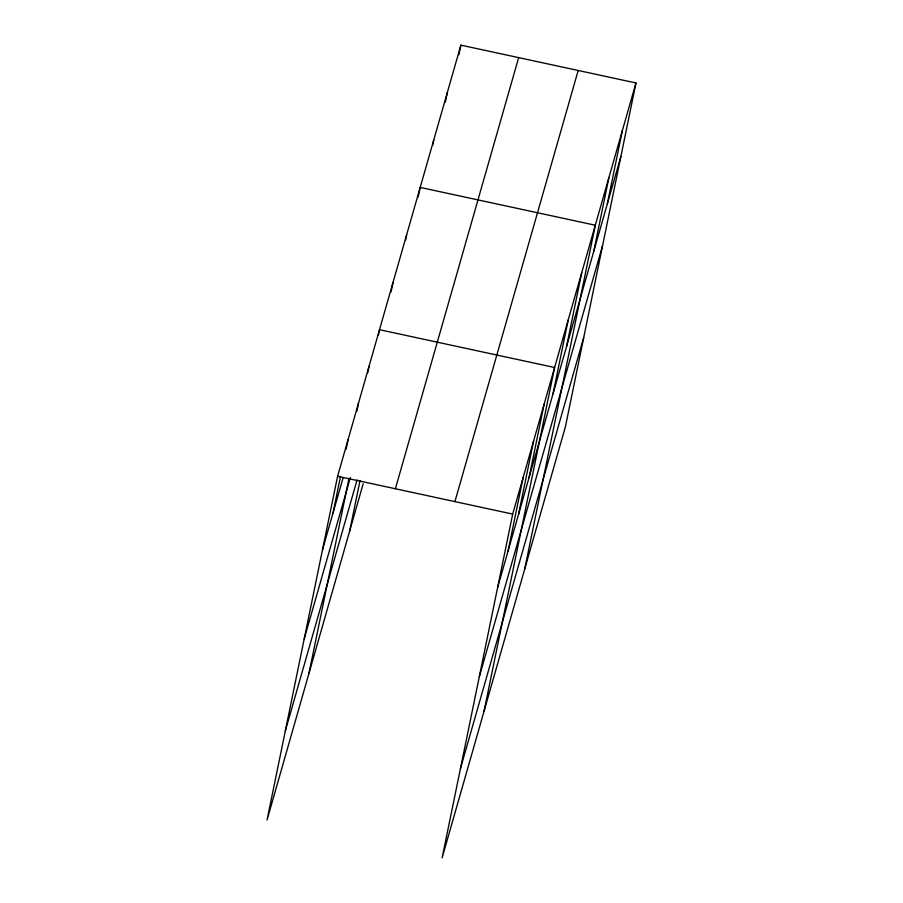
<?xml version="1.0" encoding="UTF-8"?>
<svg xmlns="http://www.w3.org/2000/svg" width="903" height="903" viewBox="0 0 903 903"><rect width="100%" height="100%" fill="white"/><g stroke="black" fill="none" stroke-linecap="round" stroke-linejoin="round"><path stroke-width="1.35" d="M635.972 82.963L512.69 514.089L442.12 857.85L565.413 426.724L635.972 82.963L460.88 45.15L337.587 476.276L267.028 820.037L363.187 483.76M332.97 513.175L340.521 476.4M346.109 449.163L348.073 439.637M356.877 411.158L358.547 402.986M367.634 373.153L369.034 366.336M308.939 673.457L348.919 478.692M378.391 335.137L379.508 329.697L554.6 367.51L484.042 711.271M391.112 291.804L393.065 282.267M405.515 240.288L406.632 234.848M349.63 531.178L360.049 480.419M418.236 196.956L420.188 187.418L595.291 225.231L524.722 568.992M432.639 145.451L433.756 139.999M445.36 102.107L447.312 92.569M458.916 54.688L460.88 45.15M508.073 550.988L523.164 477.45M518.548 514.338L533.65 440.799M529.034 477.698L544.125 404.149M553.065 393.629L568.168 320.08M566.632 346.199L581.724 272.661M593.756 251.35L608.848 177.812M607.313 203.931L622.415 130.393M322.495 549.814L343.084 477.834M304.187 638.985L350.364 477.506M285.337 730.866L357.08 479.944M395.379 488.76L518.661 57.634M454.909 501.616L578.191 70.49M497.598 587.627L620.88 156.501M479.29 676.81L602.572 245.672M460.428 768.679L583.71 337.553M337.587 476.276L512.69 514.089"/></g></svg>
